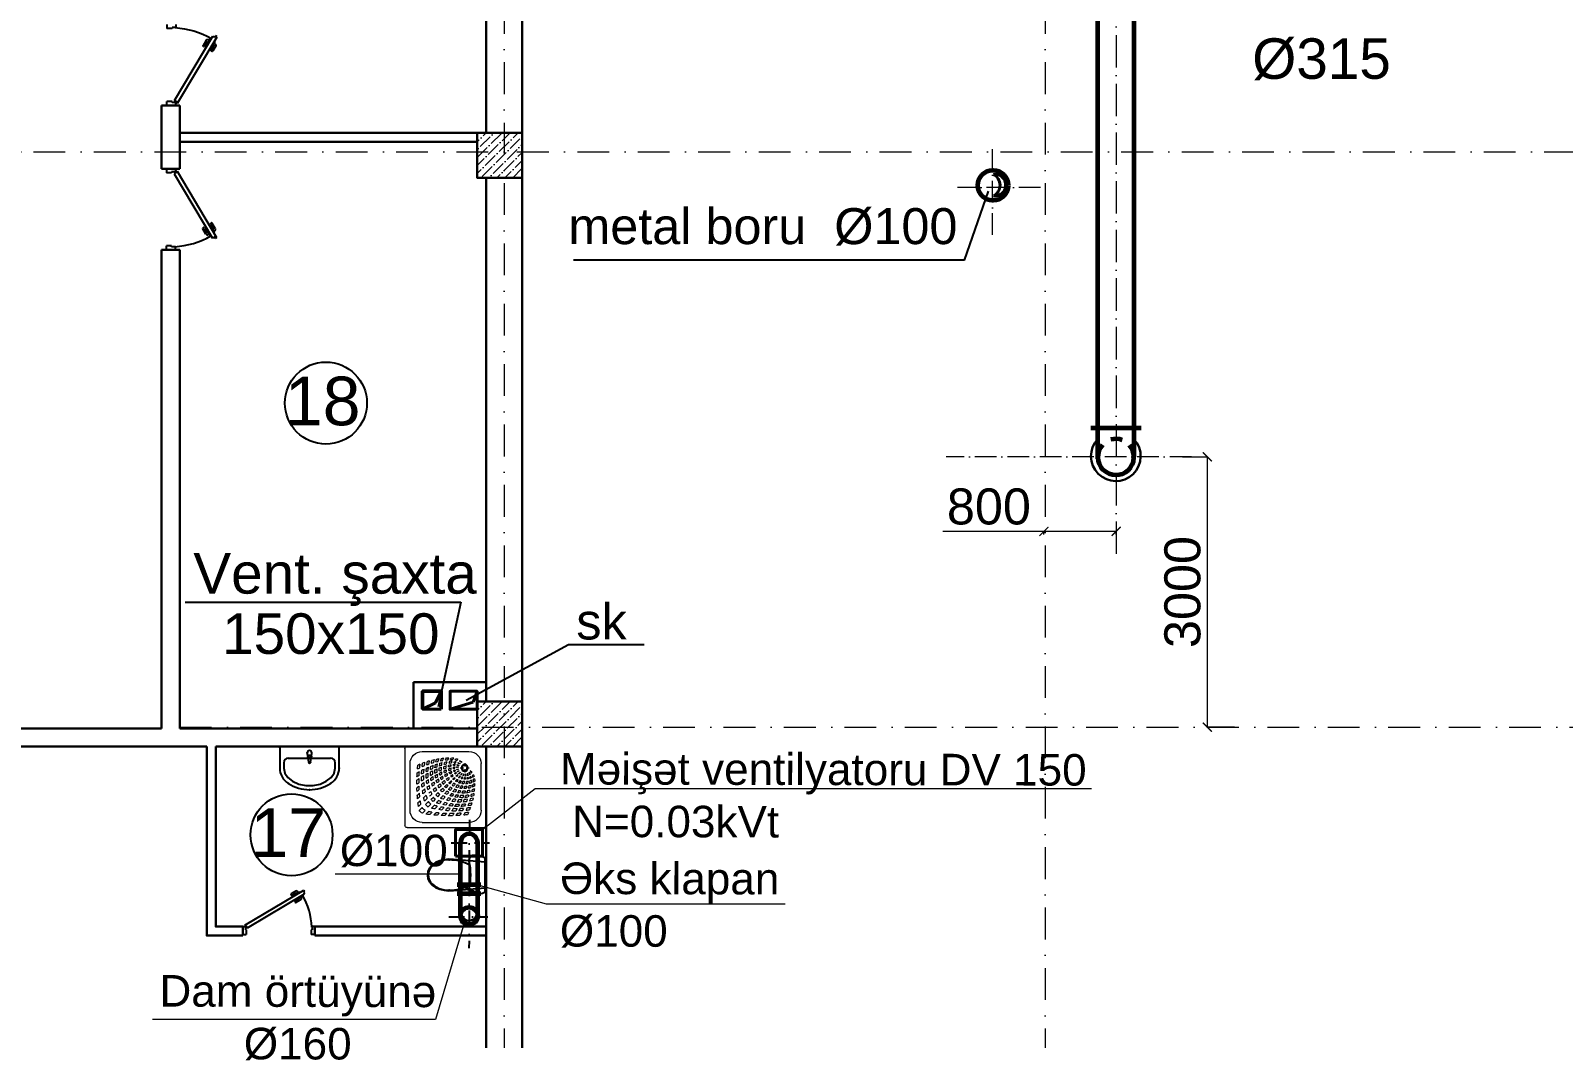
# Model space of a CAD drawing. Header units: millimetres. Extents: x 895788 to 1136524, y -21936 to 400945.
# Drawn here: x 1037276 to 1054279, y 225486 to 236675 of the extents above; entities that cross this region are included whole.
import ezdxf

# ---------------------------------------------------------------- set-up
doc = ezdxf.new("R2010")
doc.units = ezdxf.units.MM
doc.linetypes.add('ACAD_ISO10W100', pattern=[18, 12, -3, 0, -3])
doc.linetypes.add('Штрихпунктирная', pattern=[670.277762, 352.777767, -176.388884, 0, -141.111112])
for name, color, linetype, lineweight in [('0_Ном._пера__7', 7, 'Continuous', 60), ('LLLLLLLL', 7, 'Continuous', 30), ('ДВЕРИ', 7, 'Continuous', 5), ('Интерьер - Мебель_Ном._пера__1', 7, 'Continuous', 15), ('оси_Ном._пера__1', 7, 'Continuous', 15), ('перегородка_Ном._пера__7', 7, 'Continuous', 60)]:
    doc.layers.add(name, color=color, linetype=linetype, lineweight=lineweight)
doc.layers.add('Интерьер - Мебель', color=7, linetype='Continuous')
doc.layers.add('Интерьер - Мебель_Ном._пера__75', color=160, linetype='Continuous', lineweight=25, true_color=0x2731ed)
doc.styles.get("Standard").update_dxf_attribs({"font": 'arial.ttf', "height": 400})
doc.styles.add('СГЕНЕРИР_СТИЛЬ_1', font='arial.ttf')
doc.dimstyles.new('col mtn', dxfattribs={"dimtxt": 250, "dimasz": 100, "dimexe": 1.25, "dimexo": 0.625, "dimgap": 70, "dimtad": 1, "dimdec": 0, "dimtxsty": 'Standard', "dimblk": 'ARCHTICK', "dimcen": 2.5, "dimadec": 0, "dimazin": 0, "dimtfac": 1, "dimtdec": 0, "dimtmove": 0, "dimatfit": 3, "dimldrblk": 'ARCHTICK', "dimfxl": 300, "dimfxlon": 1, "dimlwd": 9, "dimlwe": 9, "dimarcsym": 0})

# ---------------------------------------------------------------- blocks, each defined once
blk = doc.blocks.new('qapi 700')
at = {"layer": 'ДВЕРИ', "color": 251, "lineweight": 25, "true_color": 0x636466}
for p, q in [((1281620, 90086), (1281659, 90086)), ((1281651, 89997), (1281651, 90034)), ((1281651, 90034), (1281659, 90034)), ((1281659, 90034), (1281659, 90086)), ((1282420, 90086), (1282380, 90086)), ((1282380, 90034), (1282380, 90085)), ((1282388, 90034), (1282380, 90034)), ((1282388, 89997), (1282388, 90034)), ((1281620, 89997), (1281651, 89997)), ((1282368, 90010), (1281735, 89633)), ((1282395, 89980), (1281741, 89591)), ((1282382, 89987), (1282368, 90010)), ((1282388, 89991), (1282382, 89987)), ((1282420, 89997), (1282388, 89997)), ((1282420, 89997), (1282388, 89997)), ((1282395, 89980), (1282388, 89991)), ((1281775, 89698), (1281826, 89728)), ((1281733, 89605), (1281747, 89613)), ((1281741, 89591), (1281733, 89605)), ((1281747, 89613), (1281735, 89633)), ((1281812, 89685), (1281762, 89656)), ((1281762, 89656), (1281765, 89651)), ((1281776, 89665), (1281770, 89676)), ((1281785, 89617), (1281787, 89613)), ((1281787, 89613), (1281837, 89642)), ((1281792, 89676), (1281793, 89674)), ((1281835, 89712), (1281794, 89687)), ((1281802, 89622), (1281809, 89609)), ((1281814, 89681), (1281812, 89685)), ((1281820, 89629), (1281818, 89631)), ((1281872, 89650), (1281831, 89626)), ((1281831, 89604), (1281881, 89634)), ((1281837, 89642), (1281835, 89646)), ((1281836, 89725), (1281838, 89722)), ((1281884, 89645), (1281883, 89647))]:
    blk.add_line(p, q, dxfattribs=at)
for centre, radius, start, end in [((1282471, 90052), 821, 183.4077, 209.5706), ((1281830, 89721), 7.94, 30.7133, 120.7133), ((1281783, 89684), 15.9, 120.7133, 210.7133), ((1281798, 89680), 7.94, 120.7133, 210.7133), ((1281823, 89617), 15.9, 210.7133, 300.7133), ((1281827, 89633), 7.94, 210.7133, 300.7133), ((1281831, 89718), 7.94, 300.7133, 30.7133), ((1281876, 89643), 7.94, 30.7133, 120.7133), ((1281877, 89641), 7.94, 300.7133, 30.7133)]:
    blk.add_arc(centre, radius, start, end, dxfattribs=at)
blk = doc.blocks.new('Символ поддона душа 16')
at = {"layer": 'Интерьер - Мебель_Ном._пера__1', "color": 251, "linetype": 'Continuous', "lineweight": 5, "true_color": 0x636466}
for p, q in [((0, 22), (0, 878)), ((878, 900), (23, 900)), ((900, 22), (900, 878)), ((56, 191), (56, 709)), ((709, 844), (191, 844)), ((238, 713), (238, 678)), ((844, 191), (844, 709)), ((222, 662), (187, 662)), ((238, 647), (238, 611)), ((289, 662), (253, 662)), ((303, 601), (286, 614)), ((299, 597), (286, 614)), ((326, 567), (311, 584)), ((333, 574), (316, 589)), ((361, 531), (345, 547)), ((370, 540), (353, 555)), ((414, 498), (390, 520)), ((402, 486), (380, 510)), ((445, 440), (422, 465)), ((460, 455), (435, 478)), ((486, 395), (463, 420)), ((505, 414), (480, 437)), ((537, 342), (513, 367)), ((558, 364), (533, 387)), ((586, 289), (562, 314)), ((611, 314), (586, 338)), ((643, 228), (612, 260)), ((672, 257), (640, 288)), ((707, 159), (678, 190)), ((741, 193), (710, 222)), ((878, 0), (23, 0)), ((709, 56), (191, 56))]:
    blk.add_line(p, q, dxfattribs=at)
for radius in [39.4, 28.1]:
    blk.add_circle((238, 662), radius, dxfattribs=at)
for centre, radius, start, end in [((23, 878), 22.5, 90, 180), ((878, 878), 22.5, 0, 90), ((191, 709), 135, 90, 180), ((375, 636), 137, 129.196, 140.9462), ((-112, 1576), 935, 294.0484, 295.9579), ((386, 556), 183, 114.6682, 122.9443), ((361, 416), 303, 98.8716, 104.2822), ((235, 666), 93.2, 48.7297, 55.3816), ((367, 478), 226, 101.3517, 107.6931), ((311, 389), 304, 87.4738, 92.4325), ((238, 662), 67.7, 26.6695, 27), ((235, 666), 93.2, 32.1387, 37.3696), ((375, 636), 137, 108.2589, 116.5791), ((221, 672), 127, 35.2917, 42.9165), ((235, 666), 93.2, 16.8111, 21.1202), ((391, 520), 235, 101.8201, 106.3724), ((201, 669), 163, 29.6354, 36.3675), ((386, 556), 183, 101.3677, 106.7778), ((221, 672), 127, 21.1122, 27.6146), ((361, 416), 303, 90.9431, 94.1785), ((359, 534), 169, 89.6302, 95.1753), ((221, 672), 127, 8.378, 13.7023), ((311, 389), 304, 80.2718, 83.408), ((201, 669), 163, 17.6042, 23.8079), ((380, 568), 205, 88.3128, 95.6344), ((193, 668), 196, 25.9651, 31.9952), ((201, 669), 163, 6.7115, 11.9035), ((391, 520), 235, 88.6469, 95.0662), ((193, 668), 196, 14.6813, 21.0162), ((385, 619), 120, 80.9202, 93.938), ((361, 416), 303, 80.5246, 85.8025), ((219, 668), 198, 26.2829, 32.3063), ((303, 275), 433, 75.0459, 78.8273), ((193, 668), 196, 4.2183, 9.5363), ((289, 356), 342, 68.1808, 73.0545), ((234, -309), 1060, 80.7899, 80.837), ((219, 668), 198, 13.8019, 20.7098), ((395, -91), 865, 86.9845, 88.7448), ((221, 664), 222, 23.6301, 29.5143), ((219, 668), 198, 1.6025, 7.7855), ((336, -158), 914, 82.7867, 84.4272), ((391, 520), 235, 81.5102, 81.7327), ((221, 664), 222, 11.3577, 18.0521), ((234, -309), 1060, 77.8137, 79.2341), ((99, -526), 1280, 73.4331, 74.6143), ((203, 656), 265, 20.8026, 26.059), ((221, 664), 222, 359.6929, 6.0044), ((151, -320), 1048, 72.4325, 73.8593), ((208, 656), 260, 9.8051, 15.9308), ((395, -91), 865, 83.3288, 85.055), ((216, 652), 280, 19.5061, 24.9124), ((336, -158), 914, 79.3162, 80.9273), ((234, -309), 1060, 74.7822, 76.1739), ((219, 652), 277, 8.1122, 14.298), ((99, -526), 1280, 70.9149, 72.0683), ((193, 644), 327, 17.2778, 22.1643), ((193, 644), 327, 6.8416, 12.3555), ((395, -91), 865, 79.7831, 81.4836), ((191, 641), 354, 15.4246, 20.2098), ((336, -158), 914, 75.9876, 77.5746), ((234, -309), 1060, 71.9075, 73.2752), ((191, 641), 354, 5.2184, 10.5629), ((159, 633), 410, 13.5731, 17.8969), ((159, 633), 410, 4.3349, 9.1453), ((91, 621), 500, 11.8149, 15.5001), ((395, -91), 865, 76.2338, 78.0955), ((336, -158), 914, 72.6385, 74.4189), ((91, 621), 500, 3.9186, 8.0135), ((234, -309), 1060, 68.9949, 70.5553), ((68, 611), 550, 10.9345, 14.4671), ((68, 611), 550, 3.4001, 7.2825), ((8, 599), 636, 9.7539, 12.944), ((395, -91), 865, 72.6704, 74.4434), ((336, -158), 914, 69.2927, 70.9472), ((-80, 591), 746, 8.2388, 11.0494), ((395, -91), 865, 68.9788, 70.8399), ((-198, 578), 889, 7.0667, 9.5129), ((336, -158), 914, 65.8073, 67.5698), ((-387, 558), 1104, 6.1761, 8.2184), ((709, 709), 135, 0, 90), ((395, -91), 865, 65.1461, 67.0472), ((-759, 508), 1504, 5.9584, 7.5213), ((-1097, 492), 1866, 4.8823, 6.1801), ((332, 520), 205, 174.3656, 181.6872), ((233, 681), 198, 237.6937, 243.7171), ((232, 707), 196, 238.0048, 244.0349), ((264, 525), 137, 153.4209, 161.7411), ((231, 700), 163, 233.6325, 240.3646), ((228, 679), 127, 227.0835, 234.7083), ((380, 509), 235, 174.9338, 181.3531), ((380, 509), 235, 163.6276, 168.1799), ((264, 525), 137, 129.0538, 140.804), ((235, 665), 93.2, 214.6184, 221.2703), ((232, 707), 196, 248.9838, 255.3187), ((282, 515), 120, 176.062, 189.0798), ((-676, 1012), 935, 334.0421, 335.9516), ((344, 514), 183, 163.2222, 168.6323), ((231, 700), 163, 246.1921, 252.3958), ((228, 679), 127, 242.3854, 248.8878), ((344, 514), 183, 147.0557, 155.3318), ((235, 665), 93.2, 232.6304, 237.8613), ((484, 539), 303, 175.8215, 179.0569), ((484, 539), 303, 184.1975, 189.4754), ((484, 539), 303, 165.7178, 171.1284), ((366, 541), 169, 174.8247, 180.3698), ((231, 700), 163, 258.0965, 263.2885), ((228, 679), 127, 256.2977, 261.622), ((232, 707), 196, 260.4637, 265.7817), ((625, 597), 433, 191.1727, 194.9541), ((422, 533), 226, 162.3069, 168.6483), ((235, 665), 93.2, 248.8798, 253.1889), ((511, 589), 304, 177.5675, 182.5262), ((238, 662), 67.7, 243, 243.3305), ((511, 589), 304, 186.592, 189.7282), ((544, 611), 342, 196.9455, 201.8192), ((424, 575), 198, 174.0035, 180.8126), ((235, 665), 93.2, 264.9225, 270.3158), ((1204, 897), 1022, 197.1695, 198.5766), ((424, 575), 198, 186.3774, 191.1212), ((228, 679), 127, 269.89, 276.1614), ((231, 700), 163, 269.7444, 275.8087), ((232, 707), 196, 271.4714, 277.3755), ((836, 739), 641, 200.8759, 203.4288), ((1204, 897), 1022, 199.6514, 200.6135), ((760, 728), 529, 194.5128, 196.9547), ((2135, 1622), 2148, 208.5547, 209.1761), ((235, 665), 93.2, 282.4548, 285.7089), ((1204, 897), 1022, 202.126, 203.6742), ((228, 679), 127, 284.8011, 288.8045), ((760, 728), 529, 198.8716, 200.7776), ((231, 700), 163, 282.5047, 286.7611), ((687, 792), 459, 204.438, 207.1542), ((7193, 6297), 8966, 219.4362, 219.5771), ((2135, 1622), 2148, 209.6526, 210.1462), ((232, 707), 196, 283.0403, 287.731), ((760, 728), 529, 203.6707, 206.5727), ((235, 665), 93.2, 297.8934, 301.113), ((228, 679), 127, 297.5784, 301.5243), ((687, 792), 459, 209.3188, 211.7595), ((2135, 1622), 2148, 210.8741, 211.5744), ((7193, 6297), 8966, 219.6897, 219.8217), ((231, 700), 163, 293.6956, 297.934), ((-5397, -6293), 8966, 50.4229, 50.5638), ((108, 213), 459, 62.8458, 65.562), ((235, 665), 93.2, 313.4687, 315.4047), ((235, 666), 93.2, 314.5953, 316.5313), ((325, 476), 198, 89.1874, 95.9965), ((3, -304), 1022, 71.4234, 72.8305), ((-722, -1235), 2148, 60.8239, 61.4453), ((172, 140), 529, 73.0453, 75.4872), ((228, 679), 127, 311.099, 312.8153), ((232, 707), 196, 293.9046, 298.3479), ((687, 792), 459, 215.1743, 218.3067), ((221, 672), 127, 317.1847, 318.901), ((235, 666), 93.2, 328.887, 332.1066), ((235, 666), 93.2, 344.2911, 347.5452), ((7193, 6297), 8966, 219.9999, 220.1536), ((231, 700), 163, 305.8661, 307.4927), ((233, 681), 198, 298.3461, 303.1161), ((235, 666), 93.2, 359.6842, 5.0775), ((221, 672), 127, 328.4757, 332.4216), ((-5397, -6293), 8966, 50.1783, 50.3103), ((201, 669), 163, 322.5073, 324.1339), ((108, 213), 459, 58.2405, 60.6812), ((221, 672), 127, 341.1955, 345.1989), ((-722, -1235), 2148, 59.8538, 60.3474), ((172, 140), 529, 69.2224, 71.1284), ((201, 669), 163, 332.066, 336.3044), ((232, 707), 196, 305.3872, 307.0355), ((221, 672), 127, 353.8386, 0.11), ((3, -304), 1022, 69.3865, 70.3486), ((325, 476), 198, 78.8788, 83.6226), ((193, 668), 196, 322.9645, 324.6128), ((201, 669), 163, 343.2389, 347.4953), ((233, 681), 198, 310.3725, 312.2207), ((201, 669), 163, 354.1913, 0.2556), ((219, 668), 198, 317.7793, 319.6275), ((193, 668), 196, 331.6521, 336.0954), ((-5397, -6293), 8966, 49.8464, 50.0001), ((108, 213), 459, 51.6933, 54.8257), ((193, 668), 196, 342.269, 346.9597), ((-722, -1235), 2148, 58.4256, 59.1259), ((236, 679), 222, 310.2953, 312.2018), ((172, 140), 529, 63.4273, 66.3293), ((219, 668), 198, 326.8839, 331.6539), ((221, 664), 222, 317.7982, 319.7047), ((193, 668), 196, 352.6245, 358.5286), ((3, -304), 1022, 66.3258, 67.874), ((161, 64), 641, 66.5712, 69.1241), ((219, 668), 198, 338.4256, 343.8597), ((221, 664), 222, 326.5145, 331.2419), ((-5397, -6293), 8966, 49.4635, 49.6642), ((219, 668), 198, 349.7336, 355.6196), ((-2093, -2811), 4200, 52.9007, 53.3154), ((221, 664), 222, 337.8477, 343.1726), ((-722, -1235), 2148, 56.8944, 57.6723), ((208, 656), 260, 328.7474, 333.23), ((172, 140), 529, 57.2921, 60.3822), ((221, 664), 222, 348.8556, 354.1687), ((3, -304), 1022, 63.2147, 64.756), ((-173, -726), 1499, 64.757, 65.7943), ((-149, -782), 1561, 66.7074, 67.6945), ((208, 656), 260, 339.384, 344.127), ((219, 652), 277, 327.2617, 331.8043), ((-2093, -2811), 4200, 52.082, 52.5038), ((208, 656), 260, 349.5692, 354.2534), ((208, 656), 260, 359.1728, 5.1844), ((219, 652), 277, 337.9613, 342.5935), ((-722, -1235), 2148, 55.327, 56.1089), ((-142, -444), 1191, 56.961, 58.3262), ((219, 652), 277, 348.1088, 352.6732), ((3, -304), 1022, 60.0048, 61.5377), ((-173, -726), 1499, 62.5826, 63.6046), ((219, 652), 277, 357.4706, 3.6927), ((151, -320), 1048, 69.3837, 70.7871), ((-149, -782), 1561, 64.623, 65.5906), ((193, 644), 327, 339.8931, 344.0222), ((193, 644), 327, 349.0008, 353.0845), ((193, 644), 327, 357.326, 3.0068), ((191, 641), 354, 339.249, 343.1565), ((-722, -1235), 2148, 53.8291, 54.6041), ((-142, -444), 1191, 54.2862, 55.6498), ((191, 641), 354, 347.9688, 351.9467), ((3, -304), 1022, 56.9406, 58.4743), ((-173, -726), 1499, 60.527, 61.5397), ((99, -526), 1280, 68.541, 69.6743), ((191, 641), 354, 356.003, 1.5769), ((-149, -782), 1561, 62.6595, 63.6145), ((151, -320), 1048, 66.495, 67.884), ((159, 633), 410, 340.8198, 344.2758), ((159, 633), 410, 348.655, 352.3383), ((159, 633), 410, 355.9929, 1.0759), ((-131, -618), 1358, 56.8954, 58.2556), ((91, 621), 500, 350.3185, 353.6011), ((-173, -726), 1499, 58.299, 59.4723), ((99, -526), 1280, 66.1047, 67.4125), ((91, 621), 500, 356.746, 1.1309), ((-149, -782), 1561, 60.573, 61.6817), ((151, -320), 1048, 63.4759, 65.0958), ((68, 611), 550, 350.4941, 353.5633), ((68, 611), 550, 356.558, 0.7271), ((8, 599), 636, 351.3186, 354.0676), ((8, 599), 636, 2.9751, 6.4514), ((234, -309), 1060, 66.1054, 67.5253), ((-173, -726), 1499, 56.1119, 57.1735), ((8, 599), 636, 356.7869, 0.5306), ((-149, -782), 1561, 58.5275, 59.521), ((99, -526), 1280, 63.7037, 64.8768), ((151, -320), 1048, 60.4879, 61.9464), ((-80, 591), 746, 351.9913, 354.4114), ((-80, 591), 746, 2.295, 5.3301), ((-80, 591), 746, 356.8297, 0.1009), ((-198, 578), 889, 1.9244, 4.5393), ((234, -309), 1060, 63.0798, 64.6149), ((-198, 578), 889, 357.151, 359.9641), ((-149, -782), 1561, 56.3273, 57.4598), ((99, -526), 1280, 61.1733, 62.4624), ((151, -320), 1048, 57.2873, 58.9284), ((-387, 558), 1104, 1.91, 4.0711), ((-387, 558), 1104, 357.8977, 0.2141), ((336, -158), 914, 62.1533, 63.9448), ((-759, 508), 1504, 2.7123, 4.3514), ((234, -309), 1060, 59.8831, 61.4256), ((99, -526), 1280, 58.4809, 59.7549), ((-759, 508), 1504, 359.5991, 1.3466), ((151, -320), 1048, 53.8072, 55.4332), ((-1097, 492), 1866, 2.2181, 3.5573), ((-1097, 492), 1866, 359.6289, 1.0375), ((992, 505), 865, 181.2552, 183.0155), ((236, 679), 222, 240.4857, 246.3699), ((245, 697), 265, 243.941, 249.1974), ((992, 505), 865, 184.945, 186.6712), ((248, 684), 280, 245.0876, 250.4939), ((256, 707), 327, 247.8357, 252.7222), ((992, 505), 865, 188.5164, 190.2169), ((259, 709), 354, 249.7902, 254.5754), ((267, 741), 410, 252.1031, 256.4269), ((1058, 564), 914, 185.5728, 187.2133), ((380, 509), 235, 188.2673, 188.4898), ((1058, 564), 914, 189.0727, 190.6838), ((1209, 666), 1060, 189.163, 189.2101), ((233, 681), 198, 249.2902, 256.1981), ((1058, 564), 914, 192.4254, 194.0124), ((1209, 666), 1060, 190.7659, 192.1863), ((236, 679), 222, 251.9479, 258.6423), ((244, 692), 260, 254.0692, 260.1949), ((1209, 666), 1060, 193.8261, 195.2178), ((248, 681), 277, 255.702, 261.8878), ((256, 707), 327, 257.6445, 263.1584), ((1426, 801), 1280, 195.3857, 196.5669), ((1209, 666), 1060, 196.7248, 198.0925), ((259, 709), 354, 259.4371, 264.7816), ((233, 681), 198, 262.2145, 268.3975), ((1426, 801), 1280, 197.9317, 199.0851), ((1220, 749), 1048, 196.1407, 197.5675), ((236, 679), 222, 263.9956, 270.3071), ((244, 692), 260, 264.8156, 270.8272), ((1426, 801), 1280, 200.3257, 201.459), ((1220, 749), 1048, 199.2129, 200.6163), ((248, 681), 277, 266.3073, 272.5294), ((1682, 1049), 1561, 202.3055, 203.2926), ((256, 707), 327, 266.9932, 272.674), ((233, 681), 198, 274.3804, 280.2664), ((259, 709), 354, 268.4231, 273.997), ((1220, 749), 1048, 202.116, 203.505), ((236, 679), 222, 275.8313, 281.1444), ((1626, 1073), 1499, 204.2057, 205.243), ((1682, 1049), 1561, 204.4094, 205.377), ((244, 692), 260, 275.7466, 280.4308), ((1204, 897), 1022, 205.244, 206.7853), ((1626, 1073), 1499, 206.3954, 207.4174), ((1682, 1049), 1561, 206.3855, 207.3405), ((248, 681), 277, 277.3268, 281.8912), ((233, 681), 198, 286.1403, 291.5744), ((256, 707), 327, 276.9155, 280.9992), ((236, 679), 222, 286.8274, 292.1523), ((760, 728), 529, 209.6178, 212.7079), ((1204, 897), 1022, 208.4623, 209.9952), ((259, 709), 354, 278.0533, 282.0312), ((1626, 1073), 1499, 208.4603, 209.473), ((244, 692), 260, 285.873, 290.616), ((2135, 1622), 2148, 212.3277, 213.1056), ((248, 681), 277, 287.4065, 292.0387), ((1344, 1042), 1191, 211.6738, 213.039), ((1204, 897), 1022, 211.5257, 213.0594), ((236, 679), 222, 298.7581, 303.4855), ((3711, 2993), 4200, 216.6846, 217.0992), ((256, 707), 327, 285.9778, 290.1069), ((2135, 1622), 2148, 213.8911, 214.673), ((7193, 6297), 8966, 220.3358, 220.5365), ((244, 692), 260, 296.77, 301.2526), ((259, 709), 354, 286.8435, 290.751), ((1344, 1042), 1191, 214.3502, 215.7138), ((267, 741), 410, 285.7242, 289.1802), ((248, 681), 277, 298.1957, 302.7383), ((3711, 2993), 4200, 217.4962, 217.918), ((2135, 1622), 2148, 215.3959, 216.1709), ((7193, 6297), 8966, 220.7207, 220.9272), ((256, 707), 327, 295.6884, 299.8756), ((244, 692), 260, 307.4055, 309.2965), ((208, 656), 260, 320.7035, 322.5945), ((259, 709), 354, 296.1376, 300.229), ((3711, 2993), 4200, 218.2881, 218.7048), ((248, 681), 277, 308.7401, 310.7182), ((219, 652), 277, 319.2818, 321.2599), ((267, 741), 410, 294.0771, 297.8554), ((7193, 6297), 8966, 221.1013, 221.3052), ((256, 707), 327, 305.219, 307.1214), ((-5397, -6293), 8966, 49.0728, 49.2793), ((193, 644), 327, 322.8786, 324.781), ((279, 809), 500, 290.6281, 293.9665), ((3711, 2993), 4200, 219.1772, 219.6324), ((259, 709), 354, 305.3155, 307.2306), ((191, 641), 354, 322.7694, 324.6845), ((193, 644), 327, 330.1244, 334.3116), ((7193, 6297), 8966, 221.5413, 221.7601), ((267, 741), 410, 302.4326, 304.2719), ((191, 641), 354, 329.771, 333.8624), ((-5397, -6293), 8966, 48.6948, 48.8987), ((159, 633), 410, 325.7281, 327.5674), ((-2093, -2811), 4200, 51.2952, 51.7119), ((463, 442), 90, 303.6661, 312.8255), ((159, 633), 410, 332.1446, 335.9229), ((458, 437), 90, 317.1745, 326.3339), ((484, 415), 90, 305.6468, 315.5471), ((485, 416), 90, 314.4529, 324.3532), ((91, 621), 500, 336.0335, 339.3719), ((-5397, -6293), 8966, 48.2399, 48.4587), ((-2093, -2811), 4200, 50.3676, 50.8228), ((91, 621), 500, 343.6182, 346.5984), ((-722, -1235), 2148, 52.1041, 52.9721), ((68, 611), 550, 336.8765, 340.0727), ((-415, -951), 1762, 54.6668, 55.6992), ((68, 611), 550, 344.0734, 346.9579), ((8, 599), 636, 338.9514, 341.8723), ((-5397, -6293), 8966, 47.7944, 48.0113), ((-2093, -2811), 4200, 49.4605, 49.9012), ((8, 599), 636, 345.4628, 348.1213), ((-722, -1235), 2148, 50.4106, 51.2332), ((-415, -951), 1762, 52.6863, 53.6473), ((-131, -618), 1358, 54.4189, 55.6212), ((-80, 591), 746, 346.7772, 349.1685), ((-198, 578), 889, 343.3, 345.5982), ((-2093, -2811), 4200, 48.4326, 48.975), ((-198, 578), 889, 348.3139, 350.441), ((-722, -1235), 2148, 48.5006, 49.5053), ((-415, -951), 1762, 50.477, 51.6335), ((-198, 578), 889, 352.9007, 355.0176), ((-131, -618), 1358, 51.6788, 53.1067), ((-173, -726), 1499, 53.7268, 54.9619), ((-387, 558), 1104, 350.3933, 352.2198), ((-387, 558), 1104, 354.2825, 356.0781), ((-759, 508), 1504, 353.6708, 355.1313), ((-722, -1235), 2148, 46.322, 47.2438), ((-415, -951), 1762, 47.9821, 49.0561), ((-759, 508), 1504, 356.7305, 358.1547), ((-131, -618), 1358, 48.5988, 49.9547), ((-149, -782), 1561, 53.9349, 55.0232), ((-173, -726), 1499, 51.092, 52.2703), ((-1097, 492), 1866, 354.6558, 355.8863), ((-1097, 492), 1866, 357.2023, 358.4067), ((191, 191), 135, 180, 270), ((279, 809), 500, 254.5, 258.1851), ((992, 505), 865, 191.9045, 193.7662), ((289, 832), 550, 255.5329, 259.0655), ((301, 892), 636, 257.056, 260.2461), ((992, 505), 865, 195.5566, 197.3296), ((309, 980), 746, 258.9506, 261.7612), ((992, 505), 865, 199.1601, 201.0212), ((322, 1098), 889, 260.4871, 262.9333), ((1058, 564), 914, 195.5811, 197.3615), ((342, 1287), 1104, 261.7816, 263.8239), ((1058, 564), 914, 199.0528, 200.7073), ((267, 741), 410, 260.8547, 265.6651), ((279, 809), 500, 261.9865, 266.0814), ((1209, 666), 1060, 199.4447, 201.0051), ((1058, 564), 914, 202.4302, 204.1927), ((289, 832), 550, 262.7175, 266.5999), ((1209, 666), 1060, 202.4747, 203.8946), ((301, 892), 636, 263.5486, 267.0249), ((309, 980), 746, 264.6699, 267.705), ((1426, 801), 1280, 202.5875, 203.8953), ((322, 1098), 889, 265.4607, 268.0756), ((1209, 666), 1060, 205.3851, 206.9202), ((267, 741), 410, 268.9241, 274.0071), ((342, 1287), 1104, 265.9289, 268.09), ((1426, 801), 1280, 205.1232, 206.2963), ((279, 809), 500, 268.8691, 273.254), ((1220, 749), 1048, 204.9042, 206.5241), ((289, 832), 550, 269.2729, 273.442), ((1426, 801), 1280, 207.5376, 208.8267), ((301, 892), 636, 269.4694, 273.2131), ((1220, 749), 1048, 208.0536, 209.5121), ((1682, 1049), 1561, 208.3183, 209.427), ((309, 980), 746, 269.8991, 273.1703), ((267, 741), 410, 277.6617, 281.345), ((322, 1098), 889, 270.0359, 272.849), ((1220, 749), 1048, 211.0716, 212.7127), ((279, 809), 500, 276.3989, 279.6815), ((1626, 1073), 1499, 210.5277, 211.701), ((1682, 1049), 1561, 210.479, 211.4725), ((342, 1287), 1104, 269.7859, 272.1023), ((289, 832), 550, 276.4367, 279.5059), ((1518, 1031), 1358, 211.7444, 213.1046), ((1682, 1049), 1561, 212.5402, 213.6727), ((301, 892), 636, 275.9324, 278.6814), ((1626, 1073), 1499, 212.8265, 213.8881), ((309, 980), 746, 275.5886, 278.0087), ((279, 809), 500, 283.4016, 286.3818), ((1851, 1315), 1762, 214.3008, 215.3332), ((1518, 1031), 1358, 214.3788, 215.5811), ((322, 1098), 889, 274.9824, 277.0993), ((1626, 1073), 1499, 215.0381, 216.2732), ((289, 832), 550, 283.0421, 285.9266), ((342, 1287), 1104, 273.9219, 275.7175), ((2135, 1622), 2148, 217.0279, 217.8959), ((301, 892), 636, 281.8787, 284.5372), ((1851, 1315), 1762, 216.3527, 217.3137), ((1518, 1031), 1358, 216.8933, 218.3212), ((309, 980), 746, 280.8315, 283.2228), ((2135, 1622), 2148, 218.7668, 219.5894), ((322, 1098), 889, 279.559, 281.6861), ((1851, 1315), 1762, 218.3665, 219.523), ((289, 832), 550, 289.9273, 293.1235), ((342, 1287), 1104, 277.7802, 279.6067), ((301, 892), 636, 288.1277, 291.0486), ((3711, 2993), 4200, 220.0988, 220.5395), ((2135, 1622), 2148, 220.4947, 221.4994), ((309, 980), 746, 286.3701, 288.9778), ((7193, 6297), 8966, 221.9887, 222.2056), ((322, 1098), 889, 284.4018, 286.7), ((3711, 2993), 4200, 221.025, 221.5674), ((516, 391), 90, 301.3122, 312.1558), ((342, 1287), 1104, 281.8556, 283.8074), ((509, 384), 90, 317.8442, 328.6878), ((7193, 6297), 8966, 222.445, 222.7148), ((537, 364), 90, 303.1469, 314.6807), ((536, 363), 90, 315.3193, 326.8531), ((592, 308), 11.2, 314.6807, 315.3193), ((392, 1659), 1504, 278.0389, 279.5966), ((565, 337), 90, 301.7967, 314.2789), ((563, 335), 90, 315.7211, 328.2033), ((7193, 6297), 8966, 223.0599, 223.2958), ((598, 306), 90, 299.6831, 313.2253), ((-5397, -6293), 8966, 47.2852, 47.555), ((594, 302), 90, 316.7747, 330.3169), ((628, 264), 90, 303.8799, 318.4865), ((-387, 558), 1104, 346.1926, 348.1444), ((636, 272), 90, 311.5135, 326.1201), ((667, 239), 90, 296.5187, 312.3183), ((709, 191), 135, 270, 0), ((-759, 508), 1504, 350.4034, 351.9611), ((-5397, -6293), 8966, 46.7042, 46.9401), ((661, 233), 90, 317.6817, 333.4813), ((-2093, -2811), 4200, 47.2646, 47.747), ((-1097, 492), 1866, 351.9982, 353.2744), ((23, 22), 22.5, 180, 270), ((992, 505), 865, 202.9528, 204.8539), ((392, 1659), 1504, 262.4787, 264.0416), ((408, 1997), 1866, 263.8199, 265.1177), ((1058, 564), 914, 206.0552, 207.8467), ((392, 1659), 1504, 265.6486, 267.2877), ((1209, 666), 1060, 208.5744, 210.1169), ((408, 1997), 1866, 266.4427, 267.7819), ((1426, 801), 1280, 210.2451, 211.5191), ((392, 1659), 1504, 268.6534, 270.4009), ((1220, 749), 1048, 214.5668, 216.1928), ((408, 1997), 1866, 268.9625, 270.3711), ((1682, 1049), 1561, 214.9768, 216.0651), ((392, 1659), 1504, 271.8453, 273.2695), ((1626, 1073), 1499, 217.7297, 218.908), ((408, 1997), 1866, 271.5933, 272.7977), ((1518, 1031), 1358, 220.0453, 221.4012), ((392, 1659), 1504, 274.8687, 276.3292), ((1851, 1315), 1762, 220.9439, 222.0179), ((408, 1997), 1866, 274.1137, 275.3442), ((2135, 1622), 2148, 222.7562, 223.678), ((3711, 2993), 4200, 222.253, 222.7354), ((408, 1997), 1866, 276.7256, 278.0018), ((878, 22), 22.5, 270, 0)]:
    blk.add_arc(centre, radius, start, end, dxfattribs=at)
blk = doc.blocks.new('Умывальник 03 16')
at = {"layer": 'Интерьер - Мебель_Ном._пера__75', "color": 251, "linetype": 'Continuous', "true_color": 0x636466}
for p, q in [((0, 0), (-320, 0)), ((320, 0), (0, 0)), ((-330, -10), (-330, -240)), ((-235, -130), (235, -130)), ((-25, -70), (-21, -112)), ((-18, -121), (-11, -174)), ((-14, -110), (-14, -95)), ((-14, -95), (14, -95)), ((11, -174), (18, -121)), ((14, -95), (14, -110)), ((21, -112), (25, -70)), ((330, -240), (330, -10)), ((-285, -180), (-285, -240)), ((-285, -240), (-273, -295)), ((-273, -295), (-240, -345)), ((240, -345), (273, -295)), ((273, -295), (285, -240)), ((285, -240), (285, -180)), ((-240, -345), (-187, -387)), ((-187, -387), (-118, -417)), ((-118, -417), (-41, -433)), ((-41, -433), (41, -433)), ((41, -433), (118, -417)), ((118, -417), (187, -387)), ((187, -387), (240, -345))]:
    blk.add_line(p, q, dxfattribs=at)
for centre, radius, start, end in [((-320, -10), 10, 90, 180), ((320, -10), 10, 0, 90), ((-235, -180), 50, 90, 180), ((0, -70), 25, 0, 180), ((0, -110), 21.1, 185.1696, 212.771), ((0, -110), 21.1, 212.771, 327.229), ((0, -110), 13.6, 180, 0), ((0, -110), 21.1, 327.229, 354.8304), ((235, -180), 50, 0, 90), ((-133, -240), 197, 180, 239.3268), ((0, -173), 11.2, 187.1389, 352.8611), ((133, -240), 197, 300.6732, 0), ((0, -58), 422, 236.4705, 270), ((0, -58), 422, 270, 303.5295)]:
    blk.add_arc(centre, radius, start, end, dxfattribs=at)
for p in [(320, 0), (-330, -10), (-25, -70), (-18, -121), (21, -112), (11, -174), (330, -240), (-233, -410), (0, -480), (233, -410)]:
    blk.add_point(p, dxfattribs=at)
blk = doc.blocks.new('Унитаз 16_2')
at = {"layer": 'Интерьер - Мебель_Ном._пера__75', "color": 251, "linetype": 'Continuous', "true_color": 0x636466}
for p, q in [((-187, 0), (-194, -15)), ((187, 0), (-187, 0)), ((-141, 0), (-173, -350)), ((141, 0), (-141, 0)), ((173, -350), (141, 0)), ((194, -15), (187, 0)), ((-217, -112), (-218, -128)), ((-218, -128), (-216, -140)), ((-216, -95), (-217, -112)), ((-213, -79), (-216, -95)), ((-216, -140), (-212, -151)), ((-210, -62), (-213, -79)), ((-212, -151), (-206, -161)), ((-205, -46), (-210, -62)), ((-206, -161), (-198, -169)), ((-200, -31), (-205, -46)), ((-194, -15), (-200, -31)), ((-198, -169), (-188, -175)), ((-116, -173), (-78, -168)), ((-78, -168), (-39, -165)), ((-39, -165), (0, -164)), ((0, -164), (39, -165)), ((39, -165), (78, -168)), ((78, -168), (116, -173)), ((188, -175), (198, -169)), ((200, -31), (194, -15)), ((198, -169), (206, -161)), ((205, -46), (200, -31)), ((210, -62), (205, -46)), ((206, -161), (212, -151)), ((213, -79), (210, -62)), ((212, -151), (216, -140)), ((216, -95), (213, -79)), ((217, -112), (216, -95)), ((216, -140), (218, -128)), ((218, -128), (217, -112)), ((-188, -175), (-178, -179)), ((-178, -179), (-166, -181)), ((-166, -181), (-154, -180)), ((-154, -180), (-116, -173)), ((0, -173), (-109, -173)), ((109, -173), (0, -173)), ((116, -173), (154, -180)), ((154, -180), (166, -181)), ((166, -181), (178, -179)), ((178, -179), (188, -175)), ((-173, -350), (-175, -402)), ((-175, -402), (-169, -453)), ((-169, -453), (-157, -503)), ((-157, -503), (-138, -550)), ((138, -550), (157, -503)), ((157, -503), (169, -453)), ((169, -453), (175, -402)), ((175, -402), (173, -350)), ((-138, -550), (-112, -587)), ((-112, -587), (-79, -616)), ((-79, -616), (-41, -634)), ((-41, -634), (0, -640)), ((0, -631), (0, -631)), ((0, -640), (41, -634)), ((41, -634), (79, -616)), ((79, -616), (112, -587)), ((81, -605), (81, -605)), ((112, -587), (138, -550))]:
    blk.add_line(p, q, dxfattribs=at)
for centre, radius, start, end in [((258, -388), 425, 149.6518, 181.3539), ((-258, -388), 425, 358.6461, 30.3482), ((89, -412), 257, 176.8048, 228.4245), ((-89, -412), 257, 311.5755, 3.1952), ((1, -493), 139, 233.7772, 269.6644), ((-1, -493), 139, 270.3356, 306.2228)]:
    blk.add_arc(centre, radius, start, end, dxfattribs=at)
for p in [(109, -173), (-167, -398), (167, -398), (-81, -605)]:
    blk.add_point(p, dxfattribs=at)
blk = doc.blocks.new('_ArchTick')
at = {"color": 0, "linetype": 'ByBlock', "const_width": 0.15}
blk.add_lwpolyline([(-0.5, -0.5), (0.5, 0.5)], dxfattribs=at)
blk = doc.blocks.new('*D114')
at = {"color": 0, "lineweight": 9, "transparency": 16777216}
for p, q in [((1048517, 231115), (1047394, 231115)), ((1048517, 231079), (1048517, 231116)), ((1049317, 231115), (1048517, 231115)), ((1049317, 231079), (1049317, 231116))]:
    blk.add_line(p, q, dxfattribs=at)
at = {"layer": 'Defpoints', "color": 0, "transparency": 16777216}
for p in [(1048517, 231115), (1048517, 231078), (1049317, 231078)]:
    blk.add_point(p, dxfattribs=at)
at = {"color": 0, "lineweight": 9, "transparency": 16777216, "xscale": 100, "yscale": 100, "zscale": 100, "rotation": 180}
blk.add_blockref('_ArchTick', (1048517, 231115), dxfattribs=at)
at = {"color": 0, "lineweight": 9, "transparency": 16777216, "xscale": 100, "yscale": 100, "zscale": 100}
blk.add_blockref('_ArchTick', (1049317, 231115), dxfattribs=at)
at = {"color": 0, "lineweight": 0, "transparency": 16777216, "insert": (1047906, 231389), "char_height": 400, "attachment_point": 5}
blk.add_mtext('800', dxfattribs=at)
blk = doc.blocks.new('*D117')
at = {"color": 0, "lineweight": 9, "transparency": 16777216}
for p, q in [((1050052, 231942), (1050331, 231942)), ((1050329, 231942), (1050329, 228942)), ((1050629, 228942), (1050328, 228942))]:
    blk.add_line(p, q, dxfattribs=at)
at = {"layer": 'Defpoints', "color": 0, "transparency": 16777216}
for p in [(1050052, 231942), (1050329, 228942), (1051126, 228942)]:
    blk.add_point(p, dxfattribs=at)
at = {"color": 0, "lineweight": 9, "transparency": 16777216, "xscale": 100, "yscale": 100, "zscale": 100}
for p, rotation in [((1050329, 231942), 90), ((1050329, 228942), 270)]:
    blk.add_blockref('_ArchTick', p, dxfattribs=dict(at, rotation=rotation))
at = {"color": 0, "lineweight": 0, "transparency": 16777216, "insert": (1050055, 230442), "char_height": 400, "attachment_point": 5, "rotation": 90}
blk.add_mtext('3000', dxfattribs=at)

msp = doc.modelspace()

# ---------------------------------------------------------------- hatches: boundary and pattern name
at = {"lineweight": 9}
h = msp.add_hatch(dxfattribs=at)
h.set_pattern_fill('ANSI36', color=256, scale=500)
h.set_pattern_definition([(45, (-667809.3, 2691941.76), (33.1456304, 121.533978), [156.25, -31.25, 0, -31.25])])
h.paths.add_polyline_path([(1042228.849, 235541.681), (1042228.849, 235041.681), (1042728.849, 235041.681), (1042728.849, 235541.681)])
h = msp.add_hatch(dxfattribs=at)
h.set_pattern_fill('ANSI36', color=256, scale=500)
h.set_pattern_definition([(45, (-667809.3, 2685627.253), (33.1456304, 121.533978), [156.25, -31.25, 0, -31.25])])
h.paths.add_polyline_path([(1042228.849, 229227.173), (1042228.849, 228727.173), (1042728.849, 228727.173), (1042728.849, 229227.173)])
at = {"lineweight": 30}
h = msp.add_hatch(color=2, dxfattribs=at)
h.dxf.hatch_style = 1
h.set_gradient(color1=(255, 255, 255), one_color=1, tint=1)
edge = h.paths.add_edge_path()
edge.add_arc((1042139.381, 227141.299), 11.356, 0, 360)

# ---------------------------------------------------------------- linework, layer by layer
at = {"color": 5, "linetype": 'Continuous', "lineweight": 60, "ltscale": 50}
for p, q in [((1049516.245, 231941.681), (1049516.245, 243082.45)), ((1049116.245, 231919.355), (1049116.245, 242923.808)), ((1049035.049, 232266.289), (1049596.514, 232266.289))]:
    msp.add_line(p, q, dxfattribs=at)
for p, q in [((1047633.665, 234125.733), (1047902.852, 234893.045)), ((1047633.665, 234125.733), (1043298.77, 234125.733)), ((1038990.434, 230328.456), (1042047.301, 230328.456)), ((1038990.434, 230328.456), (1041520.478, 230328.456)), ((1042047.301, 230328.456), (1041795.286, 229167.662)), ((1043243.449, 229854.174), (1042106.611, 229236.575)), ((1044080.44, 229854.174), (1043243.449, 229854.174)), ((1041930.849, 229441.387), (1041725.79, 229441.387))]:
    msp.add_line(p, q)
at = {"lineweight": 30}
for q in [(1042328.849, 229441.387), (1041523.791, 228941.387)]:
    msp.add_line((1041523.791, 229441.387), q, dxfattribs=at)
at = {"color": 7, "lineweight": 50}
for p, q in [((1041623.893, 229141.387), (1041623.893, 229341.387)), ((1041623.893, 229341.387), (1041828.849, 229341.387)), ((1041828.849, 229341.387), (1041828.849, 229141.387)), ((1041828.849, 229141.387), (1041828.849, 229341.387)), ((1041828.952, 229141.387), (1041828.952, 229341.387))]:
    msp.add_line(p, q, dxfattribs=at)
at = {"lineweight": 40}
for p, q in [((1041767.913, 229212.034), (1041623.893, 229141.387)), ((1041828.952, 229341.387), (1041767.913, 229212.034)), ((1041928.849, 229140.725), (1041928.849, 229340.725)), ((1042186.345, 229219.279), (1041928.849, 229140.725)), ((1042228.849, 229340.725), (1042186.345, 229219.279))]:
    msp.add_line(p, q, dxfattribs=at)
at = {"lineweight": 0}
for p, q in [((1042288.549, 227806.818), (1042872.098, 228259.649)), ((1042872.098, 228259.649), (1049045.02, 228259.649)), ((1042043.381, 227309.95), (1040653.381, 227309.95)), ((1042235.381, 227191.334), (1042996.318, 226981.085)), ((1042996.318, 226981.085), (1045647.762, 226981.085)), ((1042085.967, 226765.85), (1041765.941, 225696.898)), ((1041765.941, 225696.898), (1038625.941, 225696.898))]:
    msp.add_line(p, q, dxfattribs=at)
at = {"linetype": 'Штрихпунктирная', "ltscale": 0.5}
for p, q in [((1042142.977, 227911.258), (1042138.306, 226488.073)), ((1041940.6, 227658.076), (1042366.713, 227658.076)), ((1041913.071, 226836.295), (1042345.992, 226836.295))]:
    msp.add_line(p, q, dxfattribs=at)
at = {"color": 5, "lineweight": 60}
for p, q in [((1042043.381, 226836.295), (1042043.381, 227656.748)), ((1042235.381, 226836.295), (1042235.381, 227655.613)), ((1042269.963, 227191.334), (1042008.799, 227191.334)), ((1042269.963, 227091.263), (1042008.799, 227091.263))]:
    msp.add_line(p, q, dxfattribs=at)
at = {"color": 0, "lineweight": 35}
msp.add_line((1042235.381, 227091.263), (1042043.381, 227191.334), dxfattribs=at)
at = {"color": 0, "lineweight": 30}
for points in [[(1042728.673, 222841.681), (1042729.044, 247941.681)], [(1042328.849, 241441.681), (1042328.849, 235541.681)], [(1038728.849, 235141.681), (1038728.849, 235841.681)], [(1038928.849, 235841.681), (1038728.849, 235841.681)], [(1038928.849, 235841.681), (1038928.849, 235141.681)], [(1038928.849, 235141.681), (1038728.849, 235141.681)], [(1042328.849, 235041.681), (1042328.849, 229227.173)], [(1038728.849, 228927.173), (1038728.849, 234241.681)], [(1038728.849, 234241.681), (1038928.849, 234241.681)], [(1038928.849, 234241.681), (1038928.849, 228927.173)], [(1039228.849, 228727.173), (1036728.849, 228727.173), (1036728.849, 228927.173), (1038728.849, 228927.173)], [(1038928.849, 228927.173), (1042228.849, 228927.173), (1042228.849, 228727.173), (1039328.849, 228727.173)], [(1039629.33, 226627.173), (1039228.849, 226627.173), (1039228.849, 228727.173)], [(1039631.855, 226727.173), (1039328.849, 226727.173), (1039328.849, 228727.173)], [(1042328.849, 228727.173), (1042328.849, 222841.681)], [(1039629.33, 226727.173), (1039629.33, 226627.173)], [(1042328.849, 226727.173), (1040429.33, 226727.173)], [(1040429.33, 226727.173), (1040429.33, 226627.173)], [(1042328.849, 226627.173), (1040429.33, 226627.173)]]:
    msp.add_lwpolyline(points, dxfattribs=at)
msp.add_lwpolyline([(1042228.849, 235441.681), (1038928.849, 235441.681), (1038928.849, 235541.681), (1042228.849, 235541.681)], close=True, dxfattribs=at)
at = {"color": 3, "lineweight": 30}
for points in [[(1042728.849, 235541.681), (1042228.849, 235541.681), (1042228.849, 235041.681), (1042728.849, 235041.681)], [(1042728.849, 229227.173), (1042228.849, 229227.173), (1042228.849, 228727.173), (1042728.849, 228727.173)]]:
    msp.add_lwpolyline(points, close=True, dxfattribs=at)
at = {"lineweight": 40}
for points in [[(1041828.849, 229141.387), (1041623.791, 229141.387), (1041623.791, 229341.387), (1041828.849, 229341.387)], [(1042228.849, 229140.725), (1041928.849, 229140.725), (1041928.849, 229340.725), (1042228.849, 229340.725)], [(1041990.214, 227509.32), (1041990.214, 227806.818), (1042288.549, 227806.818), (1042288.549, 227509.32)]]:
    msp.add_lwpolyline(points, close=True, dxfattribs=at)
at = {"color": 5, "lineweight": 60}
for centre, radius in [((1047951.634, 234956.936), 169.189), ((1042139.807, 226845.331), 96)]:
    msp.add_circle(centre, radius, dxfattribs=at)
at = {"color": 0, "lineweight": 25}
for centre in [(1040551.338, 232539.679), (1040169.564, 227746.237)]:
    msp.add_circle(centre, 454.873, dxfattribs=at)
at = {"lineweight": 30}
msp.add_circle((1042139.381, 227141.299), 11.356, dxfattribs=at)
at = {"color": 7, "lineweight": 40}
for centre, radius, start, end in [((1047971.049, 234959.137), 120.977, 263.9388544, 97.0919666), ((1047893.562, 234958.44), 135.988, 298.4161458, 62.6146751)]:
    msp.add_arc(centre, radius, start, end, dxfattribs=at)
at = {"lineweight": 30}
msp.add_arc((1049314.028, 231948.859), 275.679, 136.0040681, 42.9813698, dxfattribs=at)
at = {"color": 5, "linetype": 'Continuous', "lineweight": 60, "ltscale": 50}
for start, end in [(69.8703194, 106.1976976), (137.5477506, 41.1894196)]:
    msp.add_arc((1049314.995, 231941.681), 200, start, end, dxfattribs=at)
at = {"color": 5, "lineweight": 60}
msp.add_arc((1042139.381, 227660.604), 96, 358.4910431, 181.5089569, dxfattribs=at)
at = {"color": 7, "lineweight": 30}
for centre, radius, start, end in [((1042139.807, 226845.331), 82.181, 176.3960541, 5.5480974), ((1042139.24, 226878.776), 86.22, 199.1467051, 342.7974463)]:
    msp.add_arc(centre, radius, start, end, dxfattribs=at)
at = {"layer": 'LLLLLLLL', "color": 0, "linetype": 'ACAD_ISO10W100', "lineweight": 20, "ltscale": 30}
msp.add_line((1049317.032, 245806.793), (1049317.032, 230812.13), dxfattribs=at)
at = {"layer": 'LLLLLLLL', "color": 0, "linetype": 'ACAD_ISO10W100', "lineweight": 20, "ltscale": 20}
for p, q in [((1047947.37, 234408.222), (1047947.37, 235357.607)), ((1048478.629, 234931.706), (1047558.699, 234931.706)), ((1050151.885, 231941.681), (1047431.043, 231941.681))]:
    msp.add_line(p, q, dxfattribs=at)
at = {"layer": 'оси_Ном._пера__1', "linetype": 'Штрихпунктирная'}
for p, q in [((1024570.357, 235327.173), (1074026.583, 235327.173)), ((1024570.357, 228927.173), (1038728.849, 228927.173)), ((1038928.849, 228941.681), (1074026.583, 228941.681))]:
    msp.add_line(p, q, dxfattribs=at)
at = {"layer": 'оси_Ном._пера__1', "linetype": 'Штрихпунктирная', "flags": 128}
for points in [[(1042528.849, 257775.029), (1042528.849, 219824.838), (1042528.849, 218232.652)], [(1048528.849, 257775.029), (1048528.849, 219824.838), (1048528.849, 218232.652)]]:
    msp.add_lwpolyline(points, dxfattribs=at)

# ---------------------------------------------------------------- block references
at = {"color": 0, "lineweight": 30}
for p, xscale, yscale, zscale, rotation in [((1140358.589, 1681784.947), -1.127511823903376, 1.127511823903376, 1.127511823903376, 90), ((1140293.119, -1209931.005), 1.126832967059133, 1.126832967059133, 1.126832967059133, 90.00000000000001)]:
    msp.add_blockref('qapi 700', p, dxfattribs=dict(at, xscale=xscale, yscale=yscale, zscale=zscale, rotation=rotation))
at = {"lineweight": 15, "xscale": 0.9995208758849183, "yscale": 0.9995208758849183, "zscale": 0.9995208758849183, "rotation": 180}
msp.add_blockref('qapi 700', (2321433.745, 316681.135), dxfattribs=at)
at = {"layer": 'Интерьер - Мебель', "color": 104, "linetype": 'Continuous', "lineweight": 15, "true_color": 0x029e21, "zscale": 1000}
msp.add_blockref('Умывальник 03 16', (1040368.782, 228727.173), dxfattribs=at)
at = {"layer": 'Интерьер - Мебель', "color": 104, "linetype": 'Continuous', "lineweight": 15, "true_color": 0x029e21, "xscale": -1, "zscale": 1000}
msp.add_blockref('Символ поддона душа 16', (1042328.849, 227827.173), dxfattribs=at)
at = {"layer": 'Интерьер - Мебель', "color": 104, "linetype": 'Continuous', "lineweight": 15, "true_color": 0x029e21, "zscale": 1000, "rotation": 270}
msp.add_blockref('Унитаз 16_2', (1042317.645, 227300.033), dxfattribs=at)

# ---------------------------------------------------------------- texts
for s, p in [('Vent. şaxta', (1039080.419, 230424.093)), ('150x150', (1039399.699, 229754.799))]:
    msp.add_text(s, height=450).set_placement(p)
at = {"color": 7, "attachment_point": 9}
for s, insert, char_height, width in [('Ø{\\fArial|b0|i0|c238|p34;315}', (1052365.015, 236122.537), 450, 3246.04968), ('{\\fArial|b0|i0|c238|p34;metal boru  %%C100}', (1047557.184, 234288.948), 400, 4629.25682)]:
    msp.add_mtext(s, dxfattribs=dict(at, insert=insert, char_height=char_height, width=width))
at = {"insert": (1043887.719, 230315.123), "char_height": 400, "attachment_point": 3}
msp.add_mtext_dynamic_manual_height_columns('{\\fArial|b0|i0|c238|p34;sk}', width=128.38511, gutter_width=2000, heights=[0], dxfattribs=at)
at = {"layer": '0_Ном._пера__7', "lineweight": -2, "char_height": 350, "width": 5879.27168, "attachment_point": 7, "rotation": 359.8715241, "style": 'СГЕНЕРИР_СТИЛЬ_1'}
for s, insert in [('{\\fArial|b0|i0|c238|p38;Məişət ventilyatoru DV 150\\P N=0.03kVt}', (1043146.472, 227716.849)), ('{\\fArial|b0|i0|c238|p38;%%C100}', (1040705.761, 227386.155)), ('Ə{\\fArial|b0|i0|c238|p38;ks klapan\\P%%C100}', (1043146.472, 226492.806)), ('\\pxqc;{\\fArial|b0|i0|c238|p38;Dam örtüyünə\\P%%C160}', (1037298.617, 225246.001))]:
    msp.add_mtext(s, dxfattribs=dict(at, insert=insert))
at = {"layer": 'перегородка_Ном._пера__7', "linetype": 'Continuous', "char_height": 540, "attachment_point": 3, "style": 'СГЕНЕРИР_СТИЛЬ_1'}
for s, insert in [('1{\\fArial|b0|i0|c238|p38;8}', (1040935.078, 232833.135)), ('1{\\fArial|b0|i0|c238|p38;7}', (1040553.304, 228039.692))]:
    msp.add_mtext(s, dxfattribs=dict(at, insert=insert))

# ---------------------------------------------------------------- dimensions: what is measured, and where the dimension line sits
at = {"color": 7, "lineweight": 0}
for base, p1, p2, angle, picture, middle in [((1050329.298, 228941.681), (1050051.523, 231941.681), (1051126.006, 228941.681), 90, '*D117', (1050054.933, 230441.681)), ((1048517.032, 231114.765), (1049317.032, 231078.387), (1048517.032, 231078.387), 180, '*D114', (1047905.558, 231388.994))]:
    dim = msp.add_linear_dim(base=base, p1=p1, p2=p2, angle=angle, dimstyle='col mtn', dxfattribs=at)
    dim.commit()
    dim.dimension.update_dxf_attribs({"geometry": picture, "text_midpoint": middle})

doc.saveas('drawing.dxf')
